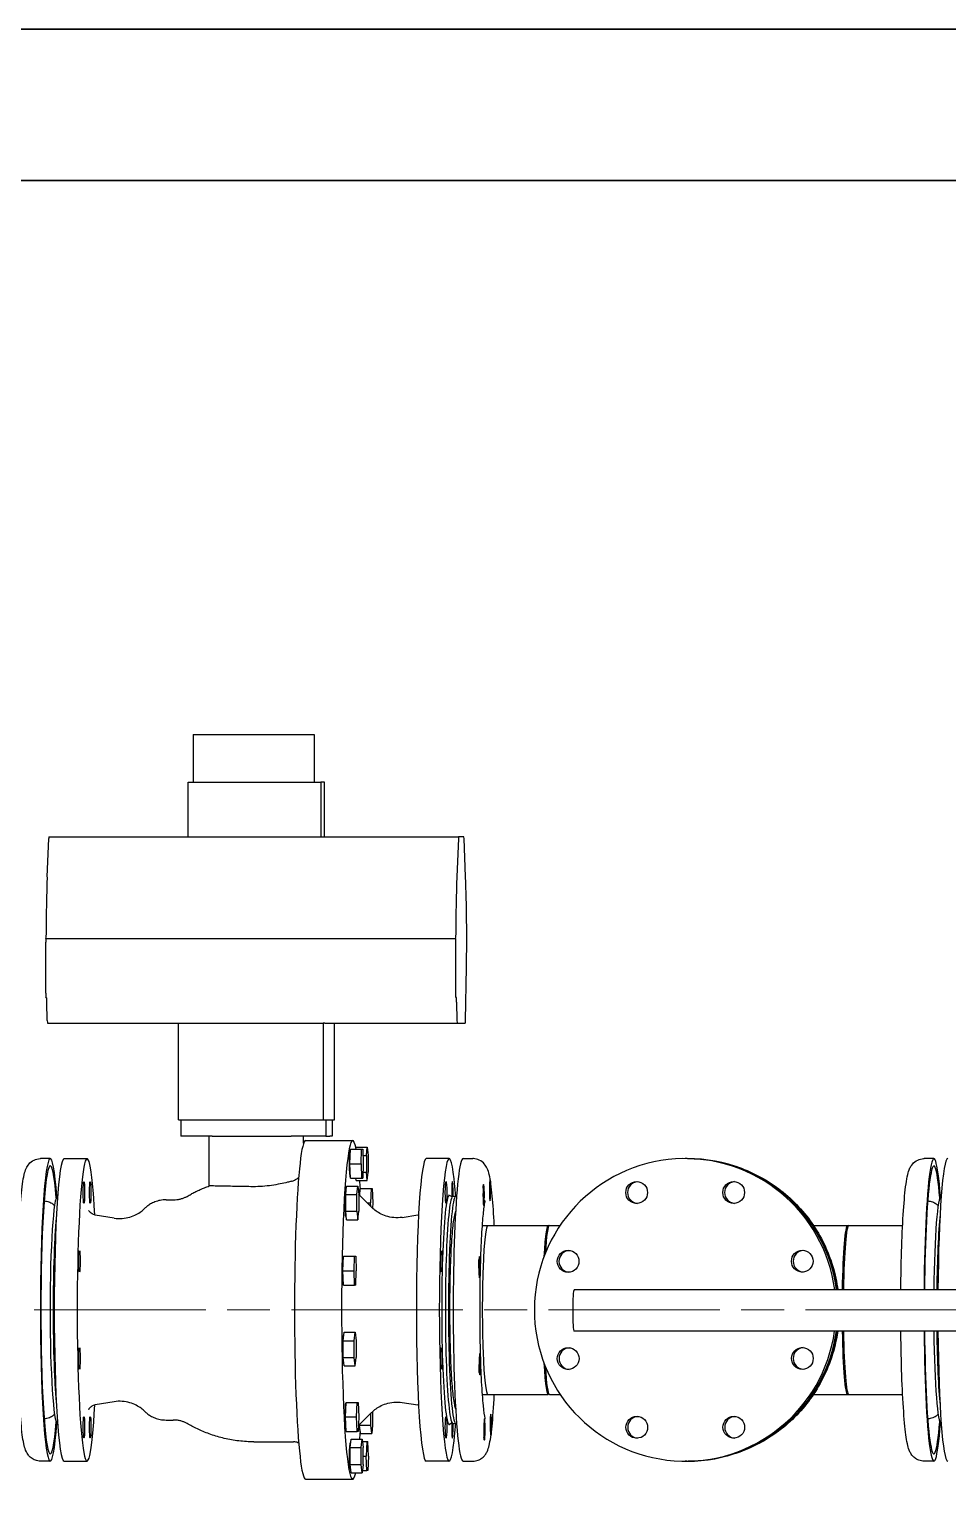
# Model space of a CAD drawing. Header units: millimetres. Extents: x 0 to 10500, y -39653 to 7425.
# Drawn here: x 5512 to 6271, y 6216 to 7425 of the extents above; entities that cross this region are included whole.
import ezdxf

# ---------------------------------------------------------------- set-up
doc = ezdxf.new("R2010")
doc.units = ezdxf.units.MM
doc.header["$LTSCALE"] = 25
doc.linetypes.add('CHAIN', pattern=[0.3543, 0.2362, -0.0295, 0.0591, -0.0295])
doc.layers.get('0').update_dxf_attribs({"lineweight": 18})
for name, color, linetype, lineweight in [('Border', 7, 'Continuous', 35), ('Centerline', 7, 'Continuous', 18), ('Visible', 7, 'Continuous', 25)]:
    doc.layers.add(name, color=color, linetype=linetype, lineweight=lineweight)

# ---------------------------------------------------------------- blocks, each defined once
blk = doc.blocks.new('Borders Bigadan Border')
at = {"layer": 'Border'}
for p, q in [((0, 297), (420, 297)), ((415, 292), (20, 292))]:
    blk.add_line(p, q, dxfattribs=at)

msp = doc.modelspace()

# ---------------------------------------------------------------- linework, layer by layer
at = {"layer": 'Centerline', "linetype": 'CHAIN', "ltscale": 23.990969}
msp.add_line((1478.82, 6366.71), (6765.39, 6366.71), dxfattribs=at)
at = {"layer": 'Visible'}
for p, q in [((5647.56, 6842.21), (5747.76, 6842.21)), ((5647.56, 6842.21), (5647.56, 6802.71)), ((5747.76, 6842.21), (5747.76, 6802.71)), ((5643.47, 6757.71), (5643.47, 6802.71)), ((5643.47, 6802.71), (5647.56, 6802.71)), ((5647.56, 6802.71), (5747.76, 6802.71)), ((5747.76, 6802.71), (5753.23, 6802.71)), ((5753.23, 6802.71), (5753.23, 6757.71)), ((5756.31, 6802.71), (5753.23, 6802.71)), ((5756.31, 6757.71), (5756.31, 6802.71)), ((5526.92, 6724.45), (5528.2, 6756.28)), ((5528.37, 6757.71), (5542.04, 6757.71)), ((5542.04, 6757.71), (5853.37, 6757.71)), ((5853.37, 6757.71), (5867.04, 6757.71)), ((5866.88, 6756.28), (5865.6, 6724.45)), ((5871.4, 6757.71), (5867.04, 6757.71)), ((5872.85, 6724.45), (5871.57, 6756.28)), ((5525.71, 6628.46), (5525.71, 6670.71)), ((5525.87, 6673.66), (5539.54, 6673.66)), ((5539.54, 6673.66), (5850.87, 6673.66)), ((5850.87, 6673.66), (5864.54, 6673.66)), ((5864.38, 6670.71), (5864.38, 6628.46)), ((5872.76, 6605.92), (5873.55, 6649.98)), ((5526.45, 6624.71), (5525.89, 6625.47)), ((5527.01, 6605.92), (5526.74, 6621.05)), ((5864.56, 6625.47), (5865.13, 6624.71)), ((5865.41, 6621.05), (5865.69, 6605.92)), ((5527.2, 6603.71), (5540.87, 6603.71)), ((5540.87, 6603.71), (5635.44, 6603.71)), ((5635.44, 6603.71), (5755.18, 6603.71)), ((5635.44, 6523.71), (5635.44, 6603.71)), ((5756.41, 6603.71), (5755.18, 6603.71)), ((5755.18, 6603.71), (5755.18, 6523.71)), ((5756.41, 6603.71), (5852.2, 6603.71)), ((5764.34, 6523.71), (5764.34, 6603.71)), ((5852.2, 6603.71), (5865.87, 6603.71)), ((5865.87, 6603.71), (5872.57, 6603.71)), ((5635.44, 6523.71), (5755.18, 6523.71)), ((5637.3, 6523.71), (5637.3, 6510.21)), ((5755.18, 6523.71), (5757.05, 6523.71)), ((5757.05, 6523.71), (5757.23, 6523.71)), ((5757.23, 6523.71), (5762.29, 6523.71)), ((5757.23, 6523.71), (5757.23, 6510.21)), ((5762.29, 6523.71), (5762.47, 6523.71)), ((5762.47, 6523.71), (5764.34, 6523.71)), ((5762.47, 6523.71), (5762.47, 6510.21)), ((5663.35, 6510.21), (5637.3, 6510.21)), ((5660.89, 6469.17), (5660.89, 6510.21)), ((5663.35, 6510.21), (5728.75, 6510.21)), ((5757.23, 6510.21), (5728.75, 6510.21)), ((5738.89, 6504.38), (5738.89, 6510.21)), ((5740.55, 6506.71), (5779.47, 6506.71)), ((5757.23, 6510.21), (5760.58, 6510.21)), ((5762.47, 6510.21), (5760.58, 6510.21)), ((5777.24, 6487.45), (5777.7, 6499.45)), ((5777.66, 6498.45), (5777.35, 6498.45)), ((5777.7, 6499.45), (5786.88, 6499.45)), ((5782.17, 6499.45), (5782.38, 6501.3)), ((5782.38, 6501.3), (5791.56, 6501.3)), ((5786.42, 6487.45), (5786.88, 6499.45)), ((5786.88, 6499.45), (5787.78, 6499.45)), ((5787.78, 6499.45), (5788.24, 6487.45)), ((5790.78, 6494.38), (5791.56, 6501.3)), ((5791.56, 6501.3), (5792.35, 6494.38)), ((5529.5, 6491.71), (5521.52, 6491.71)), ((5540.98, 6491.71), (5559.94, 6491.71)), ((5777.24, 6487.45), (5786.42, 6487.45)), ((5777.7, 6475.45), (5777.24, 6487.45)), ((5786.42, 6487.45), (5786.88, 6475.45)), ((5788.24, 6487.45), (5787.78, 6475.45)), ((5787.97, 6494.38), (5790.78, 6494.38)), ((5790.78, 6494.38), (5790.78, 6480.52)), ((5792.35, 6494.38), (5792.35, 6480.52)), ((5859.3, 6491.71), (5840.34, 6491.71)), ((5870.77, 6491.71), (5878.75, 6491.71)), ((6055.84, 6491.71), (6054.4, 6491.71)), ((6056.4, 6491.71), (6056.92, 6491.71)), ((6259.94, 6491.71), (6251.95, 6491.71)), ((5777.66, 6476.45), (5777.35, 6476.45)), ((5777.7, 6475.45), (5786.88, 6475.45)), ((5782.38, 6473.59), (5782.17, 6475.45)), ((5782.38, 6473.59), (5791.56, 6473.59)), ((5786.88, 6475.45), (5787.78, 6475.45)), ((5787.97, 6480.52), (5790.78, 6480.52)), ((5791.56, 6473.59), (5790.78, 6480.52)), ((5791.56, 6473.59), (5792.35, 6480.52)), ((5535.59, 6460.71), (5535.49, 6460.71)), ((5774.16, 6466.1), (5773.69, 6466.1)), ((5773.7, 6462.02), (5774.48, 6468.95)), ((5773.7, 6462.02), (5782.88, 6462.02)), ((5773.7, 6448.17), (5773.7, 6462.02)), ((5774.48, 6468.95), (5783.66, 6468.95)), ((5782.88, 6462.02), (5783.66, 6468.95)), ((5782.88, 6448.17), (5782.88, 6462.02)), ((5783.66, 6468.95), (5784.45, 6462.02)), ((5784.45, 6462.02), (5784.45, 6448.17)), ((5785.56, 6466.1), (5785.25, 6466.1)), ((5785.37, 6461.29), (5785.59, 6467.1)), ((5785.59, 6467.1), (5794.77, 6467.1)), ((5795.14, 6451.48), (5785.72, 6460.94)), ((5794.77, 6467.1), (5794.32, 6455.1)), ((5794.77, 6467.1), (5795.68, 6467.1)), ((5795.68, 6467.1), (5796.13, 6455.1)), ((5861.63, 6460.16), (5859.53, 6461.37)), ((5862.29, 6460.71), (5864.78, 6460.71)), ((6266.02, 6460.71), (6265.92, 6460.71)), ((5524.51, 6456.71), (5524.41, 6456.71)), ((5625.19, 6457.71), (5631.22, 6457.71)), ((5773.7, 6448.17), (5782.88, 6448.17)), ((5774.48, 6441.24), (5773.7, 6448.17)), ((5782.88, 6448.17), (5783.66, 6441.24)), ((5783.66, 6441.24), (5784.45, 6448.17)), ((5791.53, 6455.1), (5794.32, 6455.1)), ((5794.43, 6452.19), (5794.32, 6455.1)), ((5796.13, 6455.1), (5795.97, 6450.68)), ((6254.95, 6456.71), (6254.84, 6456.71)), ((5582.27, 6442.59), (5566.7, 6445.11)), ((5774.16, 6444.1), (5773.69, 6444.1)), ((5774.48, 6441.24), (5783.66, 6441.24)), ((5820.33, 6443.2), (5833.49, 6445.18)), ((5886.48, 6436.56), (5891.23, 6436.56)), ((5891.23, 6436.56), (5941.12, 6436.56)), ((5942.12, 6436.56), (5950.96, 6436.56)), ((6160.39, 6436.56), (6189.59, 6436.56)), ((6188.59, 6436.56), (6234.13, 6436.56)), ((5771.46, 6399.06), (5771.91, 6411.06)), ((5771.88, 6410.06), (5771.57, 6410.06)), ((5771.91, 6411.06), (5781.09, 6411.06)), ((5780.64, 6399.06), (5781.09, 6411.06)), ((5781.09, 6411.06), (5782, 6411.06)), ((5782, 6411.06), (5782.45, 6399.06)), ((5771.46, 6399.06), (5780.64, 6399.06)), ((5771.91, 6387.06), (5771.46, 6399.06)), ((5781.09, 6387.06), (5780.64, 6399.06)), ((5782, 6387.06), (5782.45, 6399.06)), ((5771.88, 6388.06), (5771.57, 6388.06)), ((5771.91, 6387.06), (5781.09, 6387.06)), ((5782, 6387.06), (5781.09, 6387.06)), ((6548.24, 6383.18), (5962.5, 6383.18)), ((5772.04, 6345.35), (5771.57, 6345.35)), ((5771.58, 6341.28), (5772.37, 6348.21)), ((5771.58, 6341.28), (5780.76, 6341.28)), ((5771.58, 6327.43), (5771.58, 6341.28)), ((5772.37, 6348.21), (5781.55, 6348.21)), ((5780.76, 6341.28), (5781.55, 6348.21)), ((5780.76, 6327.43), (5780.76, 6341.28)), ((5781.55, 6348.21), (5782.33, 6341.28)), ((5782.33, 6341.28), (5782.33, 6327.43)), ((6548.24, 6349.18), (5962.5, 6349.18)), ((5771.58, 6327.43), (5780.76, 6327.43)), ((5772.37, 6320.5), (5771.58, 6327.43)), ((5781.55, 6320.5), (5780.76, 6327.43)), ((5781.55, 6320.5), (5782.33, 6327.43)), ((5772.04, 6323.35), (5771.57, 6323.35)), ((5772.37, 6320.5), (5781.55, 6320.5)), ((5582.27, 6290.83), (5566.7, 6288.3)), ((5773.58, 6278.32), (5774.03, 6290.32)), ((5773.99, 6289.32), (5773.69, 6289.32)), ((5774.03, 6290.32), (5783.21, 6290.32)), ((5782.76, 6278.32), (5783.21, 6290.32)), ((5783.21, 6290.32), (5784.12, 6290.32)), ((5784.12, 6290.32), (5784.57, 6278.32)), ((5820.33, 6290.21), (5833.49, 6288.23)), ((5886.48, 6296.86), (5891.23, 6296.86)), ((5891.23, 6296.86), (5941.12, 6296.86)), ((5942.12, 6296.86), (5950.96, 6296.86)), ((6160.39, 6296.86), (6189.59, 6296.86)), ((6188.59, 6296.86), (6234.13, 6296.86)), ((5524.51, 6276.71), (5524.41, 6276.71)), ((5773.58, 6278.32), (5782.76, 6278.32)), ((5774.03, 6266.32), (5773.58, 6278.32)), ((5783.21, 6266.32), (5782.76, 6278.32)), ((5784.57, 6278.32), (5784.12, 6266.32)), ((5795.14, 6281.94), (5785.72, 6272.48)), ((5794.44, 6271.39), (5794.44, 6281.24)), ((5796.01, 6282.78), (5796.01, 6271.39)), ((6254.95, 6276.71), (6254.84, 6276.71)), ((5535.59, 6272.71), (5535.49, 6272.71)), ((5625.19, 6275.71), (5631.22, 6275.71)), ((5773.99, 6267.32), (5773.69, 6267.32)), ((5774.03, 6266.32), (5783.21, 6266.32)), ((5784.12, 6266.32), (5783.21, 6266.32)), ((5785.72, 6267.32), (5785.25, 6267.32)), ((5785.26, 6271.39), (5785.26, 6272)), ((5785.26, 6271.39), (5794.44, 6271.39)), ((5786.05, 6264.46), (5785.26, 6271.39)), ((5795.23, 6264.46), (5794.44, 6271.39)), ((5796.01, 6271.39), (5795.23, 6264.46)), ((5861.63, 6273.26), (5859.53, 6272.04)), ((5862.29, 6272.71), (5864.78, 6272.71)), ((6266.02, 6272.71), (6265.92, 6272.71)), ((5697.89, 6257.71), (5730.57, 6257.71)), ((5777.83, 6256.97), (5777.35, 6256.97)), ((5777.36, 6252.89), (5778.15, 6259.82)), ((5777.36, 6252.89), (5786.54, 6252.89)), ((5777.36, 6239.04), (5777.36, 6252.89)), ((5778.15, 6259.82), (5787.33, 6259.82)), ((5786.05, 6264.46), (5795.23, 6264.46)), ((5786.54, 6252.89), (5787.33, 6259.82)), ((5786.54, 6239.04), (5786.54, 6252.89)), ((5787.33, 6259.82), (5788.11, 6252.89)), ((5787.54, 6257.97), (5791.11, 6257.97)), ((5788.11, 6239.04), (5788.11, 6252.89)), ((5791.11, 6257.97), (5790.66, 6245.97)), ((5791.11, 6257.97), (5792.02, 6257.97)), ((5792.47, 6245.97), (5792.02, 6257.97)), ((5529.5, 6241.71), (5521.52, 6241.71)), ((5540.98, 6241.71), (5559.94, 6241.71)), ((5788.11, 6245.97), (5790.66, 6245.97)), ((5791.11, 6233.97), (5790.66, 6245.97)), ((5792.47, 6245.97), (5792.02, 6233.97)), ((5859.3, 6241.71), (5840.34, 6241.71)), ((5870.77, 6241.71), (5878.75, 6241.71)), ((6055.84, 6241.71), (6054.4, 6241.71)), ((6056.4, 6241.71), (6056.92, 6241.71)), ((6259.94, 6241.71), (6251.95, 6241.71)), ((5777.83, 6234.97), (5777.35, 6234.97)), ((5777.36, 6239.04), (5786.54, 6239.04)), ((5778.15, 6232.11), (5777.36, 6239.04)), ((5778.15, 6232.11), (5787.33, 6232.11)), ((5787.33, 6232.11), (5786.54, 6239.04)), ((5788.11, 6239.04), (5787.33, 6232.11)), ((5787.54, 6233.97), (5791.11, 6233.97)), ((5792.02, 6233.97), (5791.11, 6233.97)), ((5740.55, 6226.71), (5779.47, 6226.71))]:
    msp.add_line(p, q, dxfattribs=at)
for centre, major_axis, ratio, start_param, end_param in [((5528.37, 6754.71), (0, 3), 0.0654138, 0, 1.0190074), ((5867.04, 6754.71), (0, 3), 0.0654138, 0, 1.0190074), ((5871.4, 6754.71), (0, 3), 0.0654138, 5.2641779, 6.2831853), ((5532.19, 6674.91), (0, 94.5), 0.0654138, 1.0190074, 1.5537593), ((5870.86, 6674.91), (0, -94.5), 0.0654138, 4.1606, 4.695352), ((5867.59, 6674.91), (0, 94.5), 0.0654138, 4.4454687, 5.2641779), ((5525.81, 6676.52), (0, -3.02), 0.0654138, 0.3254957, 1.5702507), ((5864.48, 6676.52), (0, -3.02), 0.0654138, 0.3254957, 1.5702507), ((5525.91, 6670.71), (0, 3), 0.0654138, 0.1809622, 1.5707963), ((5864.58, 6670.71), (0, 3), 0.0654138, 0.1809622, 1.5707963), ((5525.91, 6628.46), (0, -3), 0.0654138, 4.712389, 6.1959188), ((5864.58, 6628.46), (0, -3), 0.0654138, 4.712389, 6.1959188), ((5526.43, 6619.73), (0, 5), 0.0654138, 4.9793093, 6.1959188), ((5865.1, 6619.73), (0, 5), 0.0654138, 4.9793093, 6.1959188), ((5527.2, 6606.71), (0, -3), 0.0654138, 4.9793093, 6.2831853), ((5865.87, 6606.71), (0, -3), 0.0654138, 4.9793093, 6.2831853), ((5872.57, 6606.71), (0, -3), 0.0654138, 0, 1.303876), ((5740.55, 6366.71), (0, 140), 0.0654138, 0, 3.1415927), ((5779.47, 6366.71), (0, 140), 0.0654138, 5.9748804, 9.703499), ((5529.5, 6366.71), (0, -125), 0.0654138, 2.4170305, 7.0077474), ((5529.5, 6366.71), (0, -119), 0.0654138, 2.4613011, 6.9634769), ((5559.94, 6366.71), (0, -125), 0.0654138, 2.2496019, 7.175176), ((5777.35, 6487.45), (0, -11), 0.0654138, 3.1415927, 6.2831853), ((5859.3, 6366.71), (0, -125), 0.0654138, 2.4218873, 7.0028906), ((6054.4, 6366.71), (0, 125), 0.9978582, 4.8445164, 10.8548536), ((6259.94, 6366.71), (0, 125), 0.0654138, 5.5586232, 7.7218542), ((5540.98, 6366.71), (0, -125), 0.0654138, 3.1415927, 6.2831853), ((5840.34, 6366.71), (0, -125), 0.0654138, 3.1415927, 6.2831853), ((5870.77, 6366.71), (0, 125), 0.0654138, 0, 3.1415927), ((6055.84, 6366.71), (0, 125), 0.9978582, 4.8445164, 6.2831853), ((6056.4, 6366.71), (0, 125), 0.9978582, 4.8445164, 6.2854141), ((6259.94, 6366.71), (0, 119), 0.0654138, 5.6028938, 7.7151503), ((6271.41, 6366.71), (0, 125), 0.0654138, 0, 1.4386689), ((5779.47, 6366.71), (0, 140), 0.0654138, 5.5119636, 5.5810416), ((5861.92, 6463.71), (0, 9), 0.0654138, 4.3716856, 8.2430401), ((5887.79, 6461.6), (0, 8.75), 0.0654138, 0.8760272, 6.2919642), ((5893.04, 6465.59), (0, -8.75), 0.0654138, 3.2322217, 8.6481587), ((6015.7, 6463.7), (0, 9), 0.9978582, 0.0802077, 3.0613849), ((6095.89, 6463.73), (0, 9), 0.9978582, 0.0802077, 3.0613849), ((5535.49, 6366.71), (0, -94), 0.0654138, 3.1415927, 6.2831853), ((5773.69, 6455.1), (0, -11), 0.0654138, 3.1415927, 6.2831853), ((5785.25, 6455.1), (0, 11), 0.0654138, 0, 0.8857208), ((5859.3, 6366.71), (0, 94.73), 0.0654138, 6.2453286, 9.4626347), ((5862.29, 6366.71), (0, 94), 0.0654138, 0, 3.1415927), ((5864.78, 6366.71), (0, 94), 0.0654138, 6.1907514, 9.5172118), ((6265.92, 6366.71), (0, 94), 0.0654138, 0, 1.394697), ((5537.99, 6366.71), (0, 94), 0.0654138, 0.5771848, 2.5644079), ((5537.99, 6366.71), (0, -93), 0.0654138, 3.7523685, 5.6724095), ((5891.23, 6366.71), (0, 69.85), 0.0654138, 0, 3.1415927), ((5891.23, 6366.71), (0, 69.85), 0.0654138, 0, 3.1415927), ((5941.12, 6366.71), (0, 69.85), 0.0654138, 6.1737719, 7.1773485), ((5942.12, 6366.71), (0, 69.85), 0.0654138, 0, 0.8376312), ((6188.59, 6366.71), (0, 69.85), 0.0654138, 0, 1.3327947), ((6189.59, 6366.71), (0, 69.85), 0.0654138, 0, 1.3327947), ((6268.42, 6366.71), (0, 94), 0.0654138, 0.5771848, 1.394697), ((5771.57, 6399.06), (0, -11), 0.0654138, 3.1415927, 6.2831853), ((5884.26, 6402.02), (0, 8.75), 0.0654138, 1.6614254, 7.0773624), ((5959.03, 6406.84), (0, 9), 0.9978582, 0.0802077, 3.0613849), ((6152.62, 6406.94), (0, 9), 0.9978582, 0.0802077, 3.0613849), ((6268.42, 6366.71), (0, -83), 0.0654138, 4.2055377, 4.512655), ((5962.5, 6366.18), (0, -17), 0.0654138, 3.1415927, 6.2831853), ((5771.57, 6334.35), (0, -11), 0.0654138, 3.1415927, 6.2831853), ((6055.84, 6366.71), (0, -125), 0.9978582, 0, 1.4300756), ((6056.4, 6366.71), (0, -125), 0.9978582, 6.2809565, 7.713261), ((6188.59, 6366.71), (0, -69.85), 0.0654138, 4.9660983, 6.2831853), ((6189.59, 6366.71), (0, -69.85), 0.0654138, 4.9660983, 6.2831853), ((6259.94, 6366.71), (0, -125), 0.0654138, 4.8531097, 7.0077474), ((6259.94, 6366.71), (0, -119), 0.0654138, 4.8602557, 6.9634769), ((6265.92, 6366.71), (0, -94), 0.0654138, 4.8999992, 6.2831853), ((6268.42, 6366.71), (0, 94), 0.0654138, 1.7584065, 2.5644079), ((6268.42, 6366.71), (0, -83), 0.0654138, 4.9252221, 5.2192402), ((6271.41, 6366.71), (0, -125), 0.0654138, 4.8531097, 6.2831853), ((5884.52, 6321.76), (0, 8.75), 0.0654138, 2.4468236, 7.8627606), ((5959.06, 6326.48), (0, 9), 0.9978582, 0.0802077, 3.0613849), ((6152.66, 6326.57), (0, 9), 0.9978582, 0.0802077, 3.0613849), ((5941.12, 6366.71), (0, -69.85), 0.0654138, 5.3890221, 6.3925987), ((5942.12, 6366.71), (0, -69.85), 0.0654138, 5.4455542, 6.2831853), ((5773.69, 6278.32), (0, -11), 0.0654138, 3.1415927, 6.2831853), ((5888.42, 6267.82), (0, 8.75), 0.0654138, 3.2322217, 8.6481587), ((5893.67, 6271.82), (0, -8.75), 0.0654138, 0.8760272, 6.2919642), ((6015.8, 6269.68), (0, 9), 0.9978582, 0.0802077, 3.0613849), ((6095.99, 6269.72), (0, 9), 0.9978582, 0.0802077, 3.0613849), ((5785.25, 6278.32), (0, -11), 0.0654138, 5.3974645, 6.2831853), ((5779.47, 6366.71), (0, 140), 0.0654138, 3.8437363, 3.9120589), ((5861.92, 6269.7), (0, -9), 0.0654138, 4.3233305, 8.194685), ((5777.35, 6245.97), (0, -11), 0.0654138, 3.1415927, 6.2831853)]:
    msp.add_ellipse(centre, major_axis=major_axis, ratio=ratio, start_param=start_param, end_param=end_param, dxfattribs=at)
for centre, major_axis, ratio in [((5557.31, 6463.71), (0, 9), 0.0654138), ((5562.57, 6463.71), (0, -9), 0.0654138), ((5856.67, 6463.71), (0, 9), 0.0654138), ((6014.26, 6463.7), (0, 9), 0.9978582), ((6094.45, 6463.73), (0, 9), 0.9978582), ((5553.59, 6406.89), (0, 9), 0.0654138), ((5852.95, 6406.89), (0, -9), 0.0654138), ((5957.59, 6406.84), (0, 9), 0.9978582), ((6151.19, 6406.94), (0, 9), 0.9978582), ((5553.59, 6326.53), (0, 9), 0.0654138), ((5852.95, 6326.53), (0, -9), 0.0654138), ((5957.62, 6326.48), (0, -9), 0.9978582), ((6151.22, 6326.57), (0, -9), 0.9978582), ((5557.31, 6269.7), (0, 9), 0.0654138), ((5562.57, 6269.7), (0, -9), 0.0654138), ((5856.67, 6269.7), (0, -9), 0.0654138), ((6014.36, 6269.68), (0, -9), 0.9978582), ((6094.55, 6269.72), (0, -9), 0.9978582)]:
    msp.add_ellipse(centre, major_axis=major_axis, ratio=ratio, dxfattribs=at)
for points, knots in [([(5521.52, 6241.71), (5519.97, 6241.71), (5518.44, 6242.02), (5515.75, 6243.02), (5514.62, 6243.72), (5512.67, 6245.25), (5511.95, 6246.06), (5510.57, 6247.85), (5510.1, 6248.73), (5508.79, 6251.44), (5508.4, 6252.91), (5506.96, 6258.71), (5506.26, 6263.78), (5504.84, 6277.77), (5504.2, 6286.85), (5503.18, 6307.16), (5502.79, 6318.23), (5502.27, 6341.56), (5502.13, 6353.79), (5502.12, 6378.26), (5502.25, 6390.49), (5502.75, 6413.76), (5503.12, 6424.8), (5504.09, 6444.68), (5504.68, 6453.47), (5506.08, 6468.29), (5506.82, 6474), (5508.34, 6480.33), (5508.74, 6481.89), (5510.22, 6484.92), (5510.79, 6485.99), (5512.86, 6488.34), (5514.14, 6489.56), (5517.56, 6491.15), (5519.26, 6491.63), (5521.2, 6491.7), (5521.36, 6491.71), (5521.52, 6491.71)], [3.7194843, 3.7194843, 3.7194843, 3.7194843, 3.7437976, 3.7437976, 3.7705401, 3.7705401, 3.8039675, 3.8039675, 3.8543092, 3.8543092, 3.9769041, 3.9769041, 4.2910633, 4.2910633, 4.6354264, 4.6354264, 4.9614978, 4.9614978, 5.2843775, 5.2843775, 5.606591, 5.606591, 5.9294158, 5.9294158, 6.2552095, 6.2552095, 6.5955845, 6.5955845, 6.7283307, 6.7283307, 6.7871841, 6.7871841, 6.8305311, 6.8305311, 6.858525, 6.858525, 6.861077, 6.861077, 6.861077, 6.861077]), ([(5896.58, 6436.56), (5896.11, 6445.77), (5895.55, 6453.93), (5894.2, 6468.29), (5893.46, 6474), (5891.93, 6480.33), (5891.54, 6481.89), (5890.05, 6484.92), (5889.49, 6485.99), (5887.41, 6488.34), (5886.14, 6489.56), (5882.71, 6491.15), (5881.02, 6491.63), (5879.08, 6491.7), (5878.92, 6491.71), (5878.75, 6491.71)], [4.53683797, 4.53683797, 4.53683797, 4.53683797, 4.84221564, 4.84221564, 5.18259059, 5.18259059, 5.31533686, 5.31533686, 5.3741902, 5.3741902, 5.41753722, 5.41753722, 5.44553116, 5.44553116, 5.44808313, 5.44808313, 5.44808313, 5.44808313]), ([(6056.92, 6491.71), (6070.23, 6491.71), (6083.53, 6489.56), (6108.79, 6481.17), (6120.74, 6474.94), (6142.09, 6459.02), (6151.48, 6449.33), (6166.75, 6427.49), (6172.62, 6415.34), (6178.33, 6396.23), (6179.72, 6389.74), (6180.59, 6383.18)], [4.20842, 4.20842, 4.20842, 4.20842, 4.5282943, 4.5282943, 4.8481937, 4.8481937, 5.1681581, 5.1681581, 5.4882012, 5.4882012, 5.647062, 5.647062, 5.647062, 5.647062]), ([(6232.64, 6383.18), (6232.7, 6389.6), (6232.8, 6395.94), (6233.18, 6413.76), (6233.55, 6424.8), (6234.52, 6444.68), (6235.11, 6453.47), (6236.51, 6468.29), (6237.25, 6474), (6238.77, 6480.33), (6239.17, 6481.89), (6240.65, 6484.92), (6241.22, 6485.99), (6243.3, 6488.34), (6244.57, 6489.56), (6247.99, 6491.15), (6249.69, 6491.63), (6251.63, 6491.7), (6251.79, 6491.71), (6251.95, 6491.71)], [6.9547702, 6.9547702, 6.9547702, 6.9547702, 7.1258528, 7.1258528, 7.4486776, 7.4486776, 7.7744713, 7.7744713, 8.1148462, 8.1148462, 8.2475925, 8.2475925, 8.3064458, 8.3064458, 8.3497929, 8.3497929, 8.3777868, 8.3777868, 8.3803388, 8.3803388, 8.3803388, 8.3803388]), ([(5729, 6473.03), (5727.92, 6472.75), (5726.78, 6472.45), (5723.77, 6471.71), (5721.73, 6471.24), (5717.31, 6470.36), (5714.94, 6469.94), (5710.03, 6469.24), (5707.48, 6468.96), (5702.36, 6468.58), (5699.8, 6468.49), (5697.34, 6468.49), (5696.68, 6468.49), (5696.01, 6468.5), (5695.34, 6468.51)], [-3.4456705, -3.4456705, -3.4456705, -3.4456705, -2.9677734, -2.9677734, -2.22583, -2.22583, -1.4838867, -1.4838867, -0.7419433, -0.7419433, 0, 0, 0, 0.1985398, 0.1985398, 0.1985398, 0.1985398]), ([(5729, 6473.03), (5729.79, 6473.25), (5730.57, 6473.54), (5732.68, 6474.56), (5733.85, 6475.37), (5734.84, 6476.19)], [4.9037292, 4.9037292, 4.9037292, 4.9037292, 5.2674495, 5.2674495, 5.9088041, 5.9088041, 5.9088041, 5.9088041]), ([(5887.35, 6467.2), (5887.35, 6467.22), (5887.35, 6467.23), (5887.39, 6467.99), (5887.42, 6468.62), (5887.52, 6469.59), (5887.58, 6469.94), (5887.7, 6470.27), (5887.74, 6470.34), (5887.78, 6470.35)], [-2.35538518, -2.35538518, -2.35538518, -2.35538518, -2.34888191, -2.34888191, -2.04388778, -2.04388778, -1.75433311, -1.75433311, -1.56067003, -1.56067003, -1.56067003, -1.56067003]), ([(5892.99, 6474.31), (5892.99, 6474.31), (5892.99, 6474.31), (5893.05, 6474.39), (5893.1, 6474.31), (5893.21, 6473.84), (5893.27, 6473.47), (5893.37, 6472.65), (5893.41, 6472.26), (5893.44, 6471.83)], [-2.3553859, -2.3553859, -2.3553859, -2.3553859, -2.34903119, -2.34903119, -2.04397145, -2.04397145, -1.75435964, -1.75435964, -1.56067004, -1.56067004, -1.56067004, -1.56067004]), ([(5631.22, 6457.71), (5632.17, 6457.71), (5633.12, 6457.76), (5634.99, 6457.98), (5635.9, 6458.14), (5637.66, 6458.55), (5638.5, 6458.8), (5640.09, 6459.36), (5640.85, 6459.67), (5642.26, 6460.32), (5642.91, 6460.67), (5643.52, 6461.02)], [4.71238898, 4.71238898, 4.71238898, 4.71238898, 4.720008008, 4.720008008, 4.727627036, 4.727627036, 4.735246064, 4.735246064, 4.742865092, 4.742865092, 4.75048412, 4.75048412, 4.75048412, 4.75048412]), ([(5643.52, 6461.02), (5644.53, 6461.61), (5645.57, 6462.2), (5647.71, 6463.35), (5648.81, 6463.92), (5651.07, 6465.04), (5652.23, 6465.59), (5654.61, 6466.66), (5655.82, 6467.19), (5658.31, 6468.2), (5659.59, 6468.7), (5660.89, 6469.17)], [1.532701188, 1.532701188, 1.532701188, 1.532701188, 1.535549983, 1.535549983, 1.538398778, 1.538398778, 1.541247574, 1.541247574, 1.544096369, 1.544096369, 1.546945057, 1.546945057, 1.546945057, 1.546945057]), ([(5695.34, 6468.51), (5692.92, 6468.56), (5690.53, 6468.61), (5683.63, 6468.74), (5679.36, 6468.82), (5671.56, 6468.96), (5668.19, 6469.03), (5663.86, 6469.11), (5662.52, 6469.13), (5661.17, 6469.16), (5660.89, 6469.17), (5660.89, 6469.17)], [-11.8823687, -11.8823687, -11.8823687, -11.8823687, -11.1477477, -11.1477477, -9.71082, -9.71082, -8.156645, -8.156645, -7.0115651, -7.0115651, -6.1969842, -6.1969842, -6.1969842, -6.1969842]), ([(5524.51, 6456.71), (5525.84, 6456.71), (5527.16, 6456.46), (5529.51, 6455.63), (5530.51, 6455.04), (5532.03, 6453.92), (5532.59, 6453.38), (5533.04, 6452.89)], [0.577891696, 0.577891696, 0.577891696, 0.577891696, 0.600887343, 0.600887343, 0.626144724, 0.626144724, 0.649922812, 0.649922812, 0.649922812, 0.649922812]), ([(5566.7, 6445.11), (5565.71, 6445.27), (5564.85, 6445.62), (5563.46, 6446.41), (5562.96, 6446.85), (5562.17, 6447.64), (5561.93, 6447.99), (5561.53, 6448.61), (5561.45, 6448.8), (5561.41, 6448.91), (5561.4, 6448.92), (5561.4, 6448.92)], [1.5814074, 1.5814074, 1.5814074, 1.5814074, 1.60780182, 1.60780182, 1.63703545, 1.63703545, 1.67186668, 1.67186668, 1.7229736, 1.7229736, 1.74221086, 1.74221086, 1.74221086, 1.74221086]), ([(5582.27, 6442.59), (5584.42, 6442.24), (5586.69, 6442.13), (5591.13, 6442.41), (5593.29, 6442.81), (5597.24, 6443.96), (5599.02, 6444.71), (5602.13, 6446.32), (5603.46, 6447.18), (5605.74, 6448.88), (5606.68, 6449.71), (5607.49, 6450.49)], [4.701777908, 4.701777908, 4.701777908, 4.701777908, 4.716611932, 4.716611932, 4.731445955, 4.731445955, 4.746279979, 4.746279979, 4.761114003, 4.761114003, 4.775948027, 4.775948027, 4.775948027, 4.775948027]), ([(5625.19, 6457.71), (5623.56, 6457.71), (5621.92, 6457.54), (5618.82, 6456.94), (5617.36, 6456.5), (5614.7, 6455.47), (5613.5, 6454.87), (5611.37, 6453.63), (5610.44, 6452.99), (5608.81, 6451.72), (5608.1, 6451.09), (5607.49, 6450.49)], [4.71238898, 4.71238898, 4.71238898, 4.71238898, 4.72510079, 4.72510079, 4.737812599, 4.737812599, 4.750524408, 4.750524408, 4.763236218, 4.763236218, 4.775948027, 4.775948027, 4.775948027, 4.775948027]), ([(5820.33, 6443.2), (5818.13, 6442.87), (5815.82, 6442.79), (5811.32, 6443.15), (5809.14, 6443.59), (5805.2, 6444.82), (5803.43, 6445.6), (5800.36, 6447.26), (5799.05, 6448.15), (5796.83, 6449.86), (5795.91, 6450.7), (5795.14, 6451.48)], [1.560963044, 1.560963044, 1.560963044, 1.560963044, 1.576049941, 1.576049941, 1.591136839, 1.591136839, 1.606223736, 1.606223736, 1.621310634, 1.621310634, 1.636397531, 1.636397531, 1.636397531, 1.636397531]), ([(5864.58, 6448.42), (5864.47, 6448.12), (5864.37, 6447.84), (5863.15, 6444.1), (5862.75, 6440.85), (5861.65, 6431.03), (5861.16, 6424.56), (5860.4, 6410.16), (5860.11, 6402.43), (5859.72, 6386.13), (5859.61, 6377.56), (5859.58, 6360.38), (5859.65, 6351.77), (5859.98, 6335.31), (5860.23, 6327.47), (5860.89, 6313.27), (5861.3, 6306.94), (5862.28, 6296.12), (5862.8, 6291.88), (5863.85, 6287.26), (5864.12, 6286.21), (5864.58, 6284.99)], [5.6199293, 5.6199293, 5.6199293, 5.6199293, 5.6465789, 5.6465789, 5.9763025, 5.9763025, 6.3380741, 6.3380741, 6.6667205, 6.6667205, 6.9906437, 6.9906437, 7.3135515, 7.3135515, 7.6371404, 7.6371404, 7.9643054, 7.9643054, 8.3088642, 8.3088642, 8.4178296, 8.4178296, 8.4178296, 8.4178296]), ([(5888.93, 6457.12), (5888.93, 6457.12), (5888.89, 6456.98), (5888.66, 6456.09), (5888.37, 6454.67), (5887.65, 6449.81), (5887.19, 6445.62), (5886.3, 6434.63), (5885.87, 6427.51), (5885.16, 6411.3), (5884.89, 6402.15), (5884.53, 6382.9), (5884.45, 6372.79), (5884.51, 6352.67), (5884.64, 6342.68), (5885.1, 6323.88), (5885.43, 6315.07), (5886.24, 6299.63), (5886.72, 6292.97), (5887.73, 6282.78), (5888.3, 6279.01), (5888.82, 6276.66), (5888.93, 6276.3), (5888.93, 6276.3)], [5.6402186, 5.6402186, 5.6402186, 5.6402186, 5.6973157, 5.6973157, 5.863318, 5.863318, 6.1256535, 6.1256535, 6.4295769, 6.4295769, 6.7437209, 6.7437209, 7.060589, 7.060589, 7.3779723, 7.3779723, 7.6944192, 7.6944192, 8.0069451, 8.0069451, 8.3026809, 8.3026809, 8.3975404, 8.3975404, 8.3975404, 8.3975404]), ([(6254.95, 6456.71), (6256.28, 6456.71), (6257.59, 6456.46), (6259.95, 6455.63), (6260.95, 6455.04), (6262.47, 6453.92), (6263.02, 6453.38), (6263.47, 6452.89)], [2.097153451, 2.097153451, 2.097153451, 2.097153451, 2.120149098, 2.120149098, 2.14540648, 2.14540648, 2.169184567, 2.169184567, 2.169184567, 2.169184567]), ([(5883.69, 6401.23), (5883.69, 6401.25), (5883.69, 6401.27), (5883.68, 6402.26), (5883.67, 6403.23), (5883.69, 6405.07), (5883.72, 6405.93), (5883.79, 6407.23), (5883.82, 6407.71), (5883.85, 6408.15)], [-2.3553859, -2.3553859, -2.3553859, -2.3553859, -2.34903119, -2.34903119, -2.04397145, -2.04397145, -1.75435964, -1.75435964, -1.56067004, -1.56067004, -1.56067004, -1.56067004]), ([(6180.45, 6349.18), (6179.23, 6340.58), (6177.12, 6332.11), (6169.6, 6311.41), (6163.03, 6299.62), (6146.52, 6278.7), (6136.58, 6269.58), (6114.34, 6254.93), (6102.04, 6249.41), (6078.68, 6243.14), (6067.8, 6241.71), (6056.92, 6241.71)], [5.9199655, 5.9199655, 5.9199655, 5.9199655, 6.1284305, 6.1284305, 6.4485264, 6.4485264, 6.7685556, 6.7685556, 7.0885062, 7.0885062, 7.3500126, 7.3500126, 7.3500126, 7.3500126]), ([(6251.95, 6241.71), (6250.41, 6241.71), (6248.88, 6242.02), (6246.18, 6243.02), (6245.06, 6243.72), (6243.1, 6245.25), (6242.38, 6246.06), (6241, 6247.85), (6240.53, 6248.73), (6239.23, 6251.44), (6238.83, 6252.91), (6237.39, 6258.71), (6236.7, 6263.78), (6235.27, 6277.77), (6234.63, 6286.85), (6233.61, 6307.16), (6233.22, 6318.23), (6232.82, 6336.21), (6232.72, 6342.65), (6232.65, 6349.18)], [5.2387461, 5.2387461, 5.2387461, 5.2387461, 5.2630593, 5.2630593, 5.2898018, 5.2898018, 5.3232293, 5.3232293, 5.3735709, 5.3735709, 5.4961658, 5.4961658, 5.8103251, 5.8103251, 6.1546881, 6.1546881, 6.4807596, 6.4807596, 6.6548582, 6.6548582, 6.6548582, 6.6548582]), ([(5884.15, 6315.03), (5884.15, 6315.05), (5884.15, 6315.06), (5884.1, 6315.7), (5884.05, 6316.45), (5883.97, 6318.08), (5883.95, 6318.94), (5883.95, 6320.45), (5883.95, 6321.06), (5883.95, 6321.68)], [-2.35538518, -2.35538518, -2.35538518, -2.35538518, -2.34888191, -2.34888191, -2.04388778, -2.04388778, -1.75433311, -1.75433311, -1.56067003, -1.56067003, -1.56067003, -1.56067003]), ([(5607.49, 6282.92), (5606.68, 6283.7), (5605.74, 6284.54), (5603.46, 6286.23), (5602.13, 6287.1), (5599.02, 6288.71), (5597.24, 6289.45), (5593.29, 6290.6), (5591.13, 6291), (5586.69, 6291.29), (5584.42, 6291.17), (5582.27, 6290.83)], [1.50723728, 1.50723728, 1.50723728, 1.50723728, 1.522071304, 1.522071304, 1.536905328, 1.536905328, 1.551739352, 1.551739352, 1.566573376, 1.566573376, 1.581407399, 1.581407399, 1.581407399, 1.581407399]), ([(5795.14, 6281.94), (5795.91, 6282.72), (5796.83, 6283.55), (5799.05, 6285.27), (5800.36, 6286.15), (5803.43, 6287.81), (5805.2, 6288.59), (5809.14, 6289.82), (5811.32, 6290.26), (5815.82, 6290.63), (5818.13, 6290.54), (5820.33, 6290.21)], [4.646787776, 4.646787776, 4.646787776, 4.646787776, 4.661874673, 4.661874673, 4.676961571, 4.676961571, 4.692048468, 4.692048468, 4.707135366, 4.707135366, 4.722222263, 4.722222263, 4.722222263, 4.722222263]), ([(5878.75, 6241.71), (5880.3, 6241.71), (5881.83, 6242.02), (5884.53, 6243.02), (5885.65, 6243.72), (5887.6, 6245.25), (5888.32, 6246.06), (5889.71, 6247.85), (5890.18, 6248.73), (5891.48, 6251.44), (5891.88, 6252.91), (5893.32, 6258.71), (5894.01, 6263.78), (5895.43, 6277.67), (5896.06, 6286.6), (5896.58, 6296.86)], [2.30649048, 2.30649048, 2.30649048, 2.30649048, 2.33080369, 2.33080369, 2.35754621, 2.35754621, 2.39097365, 2.39097365, 2.44131528, 2.44131528, 2.56391019, 2.56391019, 2.87806945, 2.87806945, 3.21773564, 3.21773564, 3.21773564, 3.21773564]), ([(5533.04, 6280.52), (5532.45, 6279.88), (5531.68, 6279.15), (5529.51, 6277.79), (5528.12, 6277.17), (5525.86, 6276.77), (5525.19, 6276.71), (5524.51, 6276.71)], [3.647453233, 3.647453233, 3.647453233, 3.647453233, 3.67855022, 3.67855022, 3.707810335, 3.707810335, 3.719484349, 3.719484349, 3.719484349, 3.719484349]), ([(5561.4, 6284.49), (5561.4, 6284.49), (5561.41, 6284.51), (5561.47, 6284.65), (5561.55, 6284.83), (5561.87, 6285.33), (5562.03, 6285.56), (5562.63, 6286.27), (5563.17, 6286.83), (5564.78, 6287.76), (5565.67, 6288.13), (5566.7, 6288.3)], [4.54097445, 4.54097445, 4.54097445, 4.54097445, 4.56521418, 4.56521418, 4.60997893, 4.60997893, 4.63596728, 4.63596728, 4.67428979, 4.67428979, 4.70177791, 4.70177791, 4.70177791, 4.70177791]), ([(5607.49, 6282.92), (5608.1, 6282.32), (5608.81, 6281.7), (5610.44, 6280.43), (5611.37, 6279.78), (5613.5, 6278.54), (5614.7, 6277.94), (5617.36, 6276.91), (5618.82, 6276.47), (5621.92, 6275.87), (5623.56, 6275.71), (5625.19, 6275.71)], [1.50723728, 1.50723728, 1.50723728, 1.50723728, 1.519949089, 1.519949089, 1.532660899, 1.532660899, 1.545372708, 1.545372708, 1.558084517, 1.558084517, 1.570796327, 1.570796327, 1.570796327, 1.570796327]), ([(6263.47, 6280.52), (6262.88, 6279.88), (6262.11, 6279.15), (6259.94, 6277.79), (6258.55, 6277.17), (6256.29, 6276.77), (6255.62, 6276.71), (6254.95, 6276.71)], [5.166714988, 5.166714988, 5.166714988, 5.166714988, 5.197811975, 5.197811975, 5.22707209, 5.22707209, 5.238746105, 5.238746105, 5.238746105, 5.238746105]), ([(5643.52, 6272.39), (5642.91, 6272.75), (5642.26, 6273.09), (5640.85, 6273.75), (5640.09, 6274.06), (5638.5, 6274.62), (5637.66, 6274.86), (5635.9, 6275.27), (5634.99, 6275.43), (5633.12, 6275.65), (5632.17, 6275.71), (5631.22, 6275.71)], [1.532701187, 1.532701187, 1.532701187, 1.532701187, 1.540320215, 1.540320215, 1.547939243, 1.547939243, 1.555558271, 1.555558271, 1.563177299, 1.563177299, 1.570796327, 1.570796327, 1.570796327, 1.570796327]), ([(5697.89, 6257.71), (5693.7, 6257.71), (5689.51, 6257.95), (5681.29, 6258.91), (5677.26, 6259.62), (5669.51, 6261.43), (5665.79, 6262.52), (5658.73, 6264.99), (5655.39, 6266.36), (5649.14, 6269.27), (5646.23, 6270.81), (5643.52, 6272.39)], [4.71238898, 4.71238898, 4.71238898, 4.71238898, 4.720008008, 4.720008008, 4.727627036, 4.727627036, 4.735246064, 4.735246064, 4.742865092, 4.742865092, 4.750484119, 4.750484119, 4.750484119, 4.750484119]), ([(5894.11, 6266.21), (5894.11, 6266.2), (5894.11, 6266.18), (5894.06, 6265.42), (5894, 6264.79), (5893.88, 6263.82), (5893.83, 6263.48), (5893.75, 6263.14), (5893.71, 6263.07), (5893.67, 6263.07)], [-2.35538518, -2.35538518, -2.35538518, -2.35538518, -2.34888191, -2.34888191, -2.04388778, -2.04388778, -1.75433311, -1.75433311, -1.56067003, -1.56067003, -1.56067003, -1.56067003]), ([(5734.89, 6256.66), (5734.02, 6257.11), (5732.89, 6257.51), (5731.29, 6257.69), (5730.93, 6257.71), (5730.57, 6257.71)], [7.820299144, 7.820299144, 7.820299144, 7.820299144, 7.846559633, 7.846559633, 7.853981634, 7.853981634, 7.853981634, 7.853981634]), ([(5888.47, 6259.11), (5888.45, 6259.08), (5888.42, 6259.07), (5888.31, 6259.11), (5888.23, 6259.37), (5888.1, 6260.27), (5888.07, 6260.86), (5888.02, 6261.58)], [-3.61969905, -3.61969905, -3.61969905, -3.61969905, -3.48259137, -3.48259137, -3.04174028, -3.04174028, -2.64266854, -2.64266854, -2.64266854, -2.64266854])]:
    msp.add_open_spline(points, degree=3, knots=knots, dxfattribs=at)
for points in [[(5785.72, 6460.94), (5785.19, 6461.47), (5784.76, 6461.96), (5784.41, 6462.4)], [(5833.49, 6445.18), (5833.65, 6445.21), (5833.82, 6445.24), (5833.98, 6445.27)], [(5833.98, 6288.14), (5833.82, 6288.18), (5833.65, 6288.21), (5833.49, 6288.23)], [(5784.29, 6270.86), (5784.67, 6271.35), (5785.13, 6271.89), (5785.72, 6272.48)]]:
    msp.add_open_spline(points, degree=3, dxfattribs=at)

# ---------------------------------------------------------------- block references
at = {"xscale": 25, "yscale": 25, "zscale": 25}
msp.add_blockref('Borders Bigadan Border', (0, 0), dxfattribs=at)

doc.saveas('drawing.dxf')
